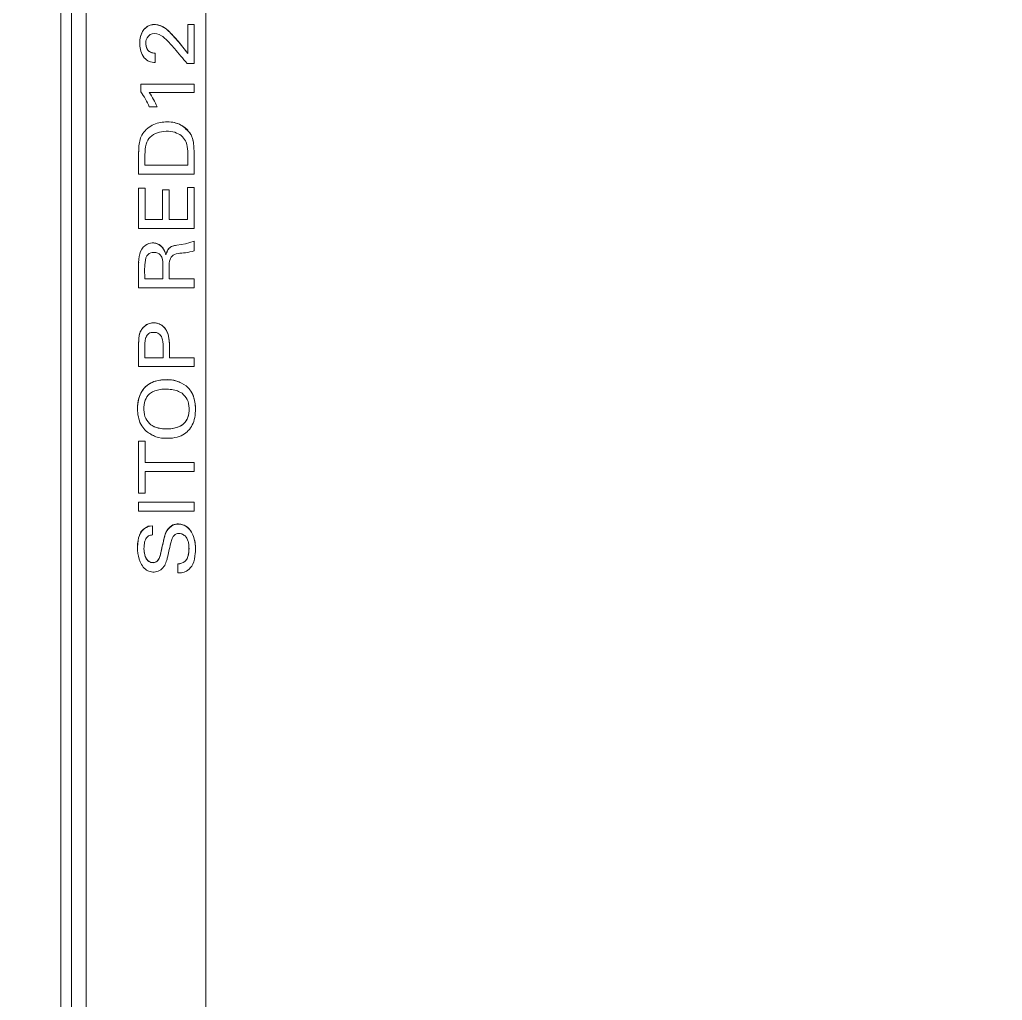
# Model space of a CAD drawing. Header units: millimetres. Extents: x 42151 to 59780, y 37376 to 44547.
# Drawn here: x 47982.53 to 48028.56, y 43484.19 to 43530.14 of the extents above; entities that cross this region are included whole.
import ezdxf

# ---------------------------------------------------------------- set-up
doc = ezdxf.new("R2010")
doc.units = ezdxf.units.MM
doc.set_wipeout_variables(frame=1)
doc.layers.add('000-PI-Oprema', color=30, linetype='Continuous', lineweight=5)
doc.layers.add('SI-ORMAR-Oprema', color=30, linetype='Continuous', lineweight=5)
doc.layers.add('004-PI-DIN Šina', color=3, linetype='Continuous')

# ---------------------------------------------------------------- blocks, each defined once
blk = doc.blocks.new('*U134')
at = {"layer": '004-PI-DIN Šina'}
blk.add_lwpolyline([(610, -17.5), (610, 17.5), (0, 17.5), (0, -17.5)], close=True, dxfattribs=at)
for points in [[(0, 12.5), (610, 12.5)], [(0, -12.5), (610, -12.5)]]:
    blk.add_lwpolyline(points, dxfattribs=at)
blk = doc.blocks.new('6EP1336-3BA10_SITOP PSU8200 20 A')
blk.add_wipeout([(0, 125), (90, 125), (90, 0), (77.6, 0), (77.6, -5.35), (28.27, -5.35), (28.27, -8.9), (12.24, -8.9), (12.24, 0), (2.933, 0), (0, 0)])
at = {"layer": '000-PI-Oprema'}
blk.add_line((90, 121.75), (90, 34.7), dxfattribs=at)
blk = doc.blocks.new('sie_red1200')
blk.add_wipeout([(79772.309, 29415.963), (79772.309, 29280.971), (79817.309, 29280.971), (79817.301, 29415.963)]).dxf.layer = 'SI-ORMAR-Oprema'
at = {"layer": 'SI-ORMAR-Oprema'}
for p, q in [((79772.309, 29282.463), (79772.309, 29414.463)), ((79772.809, 29414.504), (79772.809, 29282.422)), ((79773.509, 29282.663), (79773.509, 29387.879)), ((79779.109, 29387.879), (79779.109, 29282.663)), ((79778.271, 29368.631), (79778.559, 29368.631)), ((79778.271, 29368.629), (79778.271, 29368.631)), ((79778.271, 29368.629), (79778.559, 29368.629)), ((79778.271, 29367.267), (79778.271, 29368.629)), ((79778.559, 29368.629), (79778.559, 29368.631)), ((79778.559, 29368.629), (79778.559, 29366.806)), ((79776.013, 29367.74), (79776.013, 29367.738)), ((79776.74, 29367.284), (79776.74, 29366.847)), ((79778.559, 29366.806), (79778.227, 29366.806)), ((79776.066, 29365.834), (79778.559, 29365.834)), ((79776.066, 29365.832), (79776.066, 29365.834)), ((79776.066, 29365.832), (79778.559, 29365.832)), ((79776.066, 29365.469), (79776.066, 29365.832)), ((79778.559, 29365.832), (79778.559, 29365.834)), ((79778.559, 29365.832), (79778.559, 29365.44)), ((79778.559, 29365.44), (79776.459, 29365.44)), ((79776.82, 29364.77), (79776.459, 29364.77)), ((79776.82, 29364.77), (79776.82, 29364.772)), ((79778.346, 29363.568), (79778.346, 29363.57)), ((79776.254, 29362.034), (79778.263, 29362.034)), ((79776.254, 29362.032), (79776.254, 29362.034)), ((79776.254, 29362.032), (79778.263, 29362.032)), ((79778.263, 29362.034), (79778.263, 29362.032)), ((79775.959, 29361.616), (79775.959, 29361.618)), ((79778.559, 29361.616), (79775.959, 29361.616)), ((79775.959, 29360.96), (79776.268, 29360.96)), ((79775.959, 29360.958), (79775.959, 29360.96)), ((79775.959, 29360.958), (79776.268, 29360.958)), ((79775.959, 29359.074), (79775.959, 29360.958)), ((79776.268, 29360.958), (79776.268, 29360.96)), ((79776.268, 29360.958), (79776.268, 29359.49)), ((79777.075, 29360.889), (79777.385, 29360.889)), ((79777.075, 29360.887), (79777.075, 29360.889)), ((79777.075, 29360.887), (79777.385, 29360.887)), ((79777.075, 29359.49), (79777.075, 29360.887)), ((79777.385, 29360.887), (79777.385, 29360.889)), ((79777.385, 29360.887), (79777.385, 29359.49)), ((79778.249, 29360.994), (79778.559, 29360.994)), ((79778.249, 29360.992), (79778.249, 29360.994)), ((79778.249, 29360.992), (79778.559, 29360.992)), ((79778.249, 29359.49), (79778.249, 29360.992)), ((79778.559, 29360.992), (79778.559, 29360.994)), ((79778.559, 29360.992), (79778.559, 29359.074)), ((79776.268, 29359.492), (79777.075, 29359.492)), ((79776.268, 29359.49), (79777.075, 29359.49)), ((79777.385, 29359.492), (79778.249, 29359.492)), ((79777.385, 29359.49), (79778.249, 29359.49)), ((79778.559, 29359.074), (79775.959, 29359.074)), ((79778.156, 29358.352), (79778.559, 29358.477)), ((79778.156, 29358.35), (79778.559, 29358.475)), ((79778.559, 29358.475), (79778.559, 29358.477)), ((79778.559, 29358.475), (79778.559, 29358.029)), ((79777.19, 29357.994), (79777.241, 29357.832)), ((79777.19, 29357.992), (79777.19, 29357.994)), ((79777.19, 29357.992), (79777.241, 29357.83)), ((79777.742, 29358.29), (79778.156, 29358.352)), ((79777.742, 29358.288), (79778.156, 29358.35)), ((79777.742, 29358.288), (79777.742, 29358.29)), ((79778.156, 29358.35), (79778.156, 29358.352)), ((79777.241, 29357.83), (79777.241, 29357.832)), ((79775.959, 29357.353), (79775.959, 29357.351)), ((79776.254, 29356.717), (79777.09, 29356.717)), ((79776.254, 29356.715), (79776.254, 29356.717)), ((79776.254, 29356.715), (79777.09, 29356.715)), ((79777.09, 29356.717), (79777.09, 29356.715)), ((79777.385, 29356.717), (79778.559, 29356.717)), ((79777.385, 29356.715), (79777.385, 29356.717)), ((79777.385, 29356.715), (79778.559, 29356.715)), ((79778.559, 29356.715), (79778.559, 29356.717)), ((79778.559, 29356.715), (79778.559, 29356.299)), ((79778.559, 29356.299), (79775.959, 29356.299)), ((79776.168, 29354.427), (79776.168, 29354.429)), ((79775.959, 29353.596), (79775.959, 29353.595)), ((79776.254, 29353.019), (79777.108, 29353.019)), ((79776.254, 29353.017), (79776.254, 29353.019)), ((79776.254, 29353.017), (79777.108, 29353.017)), ((79777.403, 29353.019), (79778.559, 29353.019)), ((79777.403, 29353.017), (79778.559, 29353.017)), ((79778.559, 29353.017), (79778.559, 29353.019)), ((79778.559, 29353.017), (79778.559, 29352.601)), ((79778.559, 29352.601), (79775.959, 29352.601)), ((79778.188, 29351.695), (79778.188, 29351.697)), ((79775.908, 29350.632), (79775.908, 29350.63)), ((79776.535, 29349.873), (79776.535, 29349.875)), ((79775.959, 29349.105), (79776.268, 29349.105)), ((79775.959, 29349.104), (79775.959, 29349.105)), ((79775.959, 29349.104), (79776.268, 29349.104)), ((79775.959, 29346.679), (79775.959, 29349.104)), ((79776.268, 29349.104), (79776.268, 29349.105)), ((79776.268, 29349.104), (79776.268, 29348.102)), ((79776.268, 29348.103), (79778.559, 29348.103)), ((79776.268, 29348.102), (79778.559, 29348.102)), ((79778.559, 29348.102), (79778.559, 29348.103)), ((79778.559, 29348.102), (79778.559, 29347.686)), ((79776.268, 29347.686), (79776.268, 29346.679)), ((79778.559, 29347.686), (79776.268, 29347.686)), ((79776.268, 29346.679), (79775.959, 29346.679)), ((79775.959, 29346.253), (79778.559, 29346.253)), ((79775.959, 29346.251), (79775.959, 29346.253)), ((79775.959, 29346.251), (79778.559, 29346.251)), ((79775.959, 29345.835), (79775.959, 29346.251)), ((79778.559, 29346.251), (79778.559, 29346.253)), ((79778.559, 29346.251), (79778.559, 29345.835)), ((79778.559, 29345.835), (79775.959, 29345.835)), ((79776.402, 29345.118), (79776.607, 29345.147)), ((79776.402, 29345.116), (79776.607, 29345.145)), ((79776.402, 29345.116), (79776.402, 29345.118)), ((79776.607, 29345.145), (79776.607, 29345.147)), ((79776.607, 29345.145), (79776.607, 29344.713)), ((79777.568, 29345.179), (79777.568, 29345.181)), ((79775.908, 29344.12), (79775.908, 29344.118)), ((79777.017, 29343.956), (79777.017, 29343.958)), ((79777.799, 29342.933), (79777.799, 29343.366)), ((79778.123, 29343.466), (79778.123, 29343.468))]:
    blk.add_line(p, q, dxfattribs=at)
for centre, radius, start, end in [((79772.818, 29363.184), 3.972, 23.5415, 35.1327), ((79773.617, 29363.482), 3.453, 21.946, 34.593), ((79773.616, 29363.479), 3.454, 21.9468, 34.5922), ((79777.831, 29343.84), 0.473, 266.1568, 308.1179), ((79777.831, 29343.838), 0.474, 266.1817, 308.093)]:
    blk.add_arc(centre, radius, start, end, dxfattribs=at)
for points, knots in [([(79776.74, 29366.847), (79776.64, 29366.854), (79776.443, 29366.867), (79776.193, 29367.079), (79776, 29367.454), (79775.994, 29367.902), (79776.13, 29368.352), (79776.48, 29368.656), (79777.048, 29368.622), (79777.639, 29368.073), (79778.019, 29367.589), (79778.271, 29367.267)], [0, 0, 0, 0, 0.062715, 0.124279, 0.19983, 0.329682, 0.400035, 0.498968, 0.600765, 0.735047, 1, 1, 1, 1]), ([(79776.011, 29367.74), (79776.01, 29367.801), (79776.019, 29367.955), (79776.079, 29368.205), (79776.23, 29368.46), (79776.551, 29368.655), (79777.072, 29368.604), (79777.466, 29368.24), (79777.855, 29367.772), (79778.105, 29367.47), (79778.271, 29367.269)], [0.2746055, 0.2746055, 0.2746055, 0.2746055, 0.3139596, 0.3739645, 0.4389425, 0.4993696, 0.6061751, 0.7475476, 0.8326792, 1, 1, 1, 1]), ([(79778.227, 29366.806), (79778.031, 29367.037), (79777.707, 29367.417), (79777.321, 29367.87), (79776.996, 29368.146), (79776.589, 29368.296), (79776.285, 29367.958), (79776.295, 29367.665), (79776.35, 29367.462), (79776.471, 29367.343), (79776.606, 29367.291), (79776.696, 29367.287), (79776.74, 29367.284)], [0, 0, 0, 0, 0.260745, 0.429365, 0.504774, 0.632284, 0.747726, 0.822566, 0.879043, 0.922935, 0.962393, 1, 1, 1, 1]), ([(79776.299, 29367.675), (79776.307, 29367.606), (79776.345, 29367.469), (79776.509, 29367.304), (79776.659, 29367.293), (79776.74, 29367.286)], [0.8156111, 0.8156111, 0.8156111, 0.8156111, 0.8750017, 0.9331714, 1, 1, 1, 1]), ([(79775.959, 29361.616), (79775.958, 29361.918), (79775.957, 29362.339), (79775.962, 29362.953), (79776.062, 29363.502), (79776.568, 29363.966), (79777.222, 29364.102), (79777.89, 29364.02), (79778.197, 29363.715), (79778.346, 29363.568)], [0, 0, 0, 0, 0.204288, 0.284704, 0.416769, 0.568853, 0.714298, 0.861551, 1, 1, 1, 1]), ([(79777.624, 29364.03), (79777.727, 29364.007), (79777.919, 29363.942), (79778.17, 29363.786), (79778.288, 29363.641), (79778.346, 29363.57)], [0.8035719, 0.8035719, 0.8035719, 0.8035719, 0.8745344, 0.9384737, 1, 1, 1, 1]), ([(79778.263, 29362.032), (79778.267, 29362.252), (79778.272, 29362.612), (79778.223, 29363.084), (79778.02, 29363.385), (79777.73, 29363.575), (79777.347, 29363.643), (79776.94, 29363.607), (79776.561, 29363.446), (79776.295, 29363.11), (79776.243, 29362.609), (79776.25, 29362.245), (79776.254, 29362.032)], [0, 0, 0, 0, 0.150636, 0.24626, 0.316806, 0.390069, 0.47722, 0.576326, 0.665645, 0.750357, 0.85411, 1, 1, 1, 1]), ([(79778.346, 29363.57), (79778.387, 29363.502), (79778.472, 29363.36), (79778.511, 29363.197), (79778.524, 29363.111)], [0, 0, 0, 0, 0.1176072, 0.2488943, 0.2488943, 0.2488943, 0.2488943]), ([(79778.346, 29363.568), (79778.363, 29363.543), (79778.396, 29363.494), (79778.435, 29363.414), (79778.468, 29363.332), (79778.494, 29363.249), (79778.516, 29363.161), (79778.531, 29363.065), (79778.542, 29362.959), (79778.55, 29362.845), (79778.555, 29362.728), (79778.56, 29362.54), (79778.558, 29362.28), (79778.559, 29361.949), (79778.559, 29361.727), (79778.559, 29361.616)], [0, 0, 0, 0, 0.044956, 0.089461, 0.133611, 0.177358, 0.221118, 0.270009, 0.324036, 0.381598, 0.441154, 0.501247, 0.665265, 0.83262, 1, 1, 1, 1]), ([(79775.96, 29362.588), (79775.96, 29362.633), (79775.961, 29362.682), (79775.962, 29362.731), (79775.962, 29362.735)], [0.21813882, 0.21813882, 0.21813882, 0.21813882, 0.24849272, 0.25115611, 0.25115611, 0.25115611, 0.25115611]), ([(79775.959, 29356.299), (79775.96, 29356.533), (79775.964, 29356.976), (79775.942, 29357.582), (79776.043, 29358.109), (79776.398, 29358.404), (79776.777, 29358.406), (79777.054, 29358.24), (79777.147, 29358.072), (79777.19, 29357.992)], [0, 0, 0, 0, 0.221374, 0.419771, 0.57772, 0.708888, 0.820786, 0.914957, 1, 1, 1, 1]), ([(79776.29, 29358.301), (79776.311, 29358.316), (79776.427, 29358.384), (79776.681, 29358.421), (79777.019, 29358.3), (79777.133, 29358.097), (79777.19, 29357.994)], [0.6593631, 0.6593631, 0.6593631, 0.6593631, 0.6839281, 0.7856341, 0.8919115, 1, 1, 1, 1]), ([(79777.241, 29357.832), (79777.25, 29357.867), (79777.267, 29357.934), (79777.303, 29358.024), (79777.346, 29358.1), (79777.416, 29358.184), (79777.551, 29358.259), (79777.673, 29358.278), (79777.742, 29358.29)], [0, 0, 0, 0, 0.147298, 0.278181, 0.394803, 0.500194, 0.717448, 1, 1, 1, 1]), ([(79777.241, 29357.83), (79777.25, 29357.866), (79777.267, 29357.935), (79777.306, 29358.029), (79777.354, 29358.11), (79777.416, 29358.178), (79777.502, 29358.229), (79777.612, 29358.268), (79777.696, 29358.281), (79777.742, 29358.288)], [0, 0, 0, 0, 0.149773, 0.287068, 0.412413, 0.529053, 0.657501, 0.811857, 1, 1, 1, 1]), ([(79778.559, 29358.029), (79778.429, 29357.992), (79778.091, 29357.894), (79777.595, 29357.927), (79777.388, 29357.57), (79777.384, 29357.204), (79777.385, 29356.902), (79777.385, 29356.715)], [0, 0, 0, 0, 0.192397, 0.499709, 0.576732, 0.738513, 1, 1, 1, 1]), ([(79777.09, 29356.715), (79777.088, 29356.906), (79777.084, 29357.239), (79777.103, 29357.679), (79776.895, 29357.932), (79776.642, 29357.972), (79776.325, 29357.876), (79776.22, 29357.34), (79776.241, 29356.961), (79776.254, 29356.715)], [0, 0, 0, 0, 0.198088, 0.345186, 0.434379, 0.503302, 0.598828, 0.739948, 1, 1, 1, 1]), ([(79775.957, 29353.596), (79775.958, 29353.666), (79775.96, 29353.804), (79775.976, 29354.022), (79776.026, 29354.245), (79776.122, 29354.369), (79776.168, 29354.429)], [0.5305724, 0.5305724, 0.5305724, 0.5305724, 0.6424205, 0.7515836, 0.8805273, 1, 1, 1, 1]), ([(79775.959, 29352.601), (79775.959, 29352.726), (79775.959, 29352.976), (79775.959, 29353.307), (79775.958, 29353.59), (79775.961, 29353.811), (79775.977, 29354.002), (79776.006, 29354.165), (79776.068, 29354.308), (79776.134, 29354.387), (79776.168, 29354.427)], [0, 0, 0, 0, 0.20022, 0.400448, 0.53019, 0.652197, 0.754031, 0.836988, 0.916528, 1, 1, 1, 1]), ([(79776.168, 29354.429), (79776.22, 29354.479), (79776.322, 29354.578), (79776.532, 29354.651), (79776.783, 29354.657), (79777.07, 29354.561), (79777.275, 29354.311), (79777.377, 29354), (79777.402, 29353.695), (79777.406, 29353.484), (79777.407, 29353.394)], [0, 0, 0, 0, 0.0833486, 0.1638081, 0.2507053, 0.3729398, 0.5003277, 0.6096764, 0.7500825, 0.8546908, 0.8546908, 0.8546908, 0.8546908]), ([(79776.168, 29354.427), (79776.229, 29354.484), (79776.352, 29354.598), (79776.605, 29354.658), (79776.858, 29354.641), (79777.091, 29354.519), (79777.273, 29354.309), (79777.389, 29353.984), (79777.407, 29353.543), (79777.404, 29353.206), (79777.403, 29353.017)], [0, 0, 0, 0, 0.096302, 0.191886, 0.291506, 0.3866, 0.489402, 0.607375, 0.78028, 1, 1, 1, 1]), ([(79776.305, 29353.986), (79776.299, 29353.969), (79776.283, 29353.925), (79776.266, 29353.836), (79776.253, 29353.699), (79776.254, 29353.511), (79776.254, 29353.277), (79776.254, 29353.107), (79776.254, 29353.017)], [0, 0, 0, 0, 0.054701, 0.142639, 0.278256, 0.477695, 0.721214, 1, 1, 1, 1]), ([(79777.108, 29353.017), (79777.109, 29353.196), (79777.11, 29353.506), (79777.1, 29353.906), (79776.921, 29354.171), (79776.672, 29354.222), (79776.425, 29354.181), (79776.343, 29354.048), (79776.305, 29353.986)], [0, 0, 0, 0, 0.288401, 0.498955, 0.629973, 0.760916, 0.887103, 1, 1, 1, 1]), ([(79776.312, 29349.574), (79776.236, 29349.656), (79776.081, 29349.822), (79775.95, 29350.159), (79775.898, 29350.536), (79775.914, 29350.922), (79776.008, 29351.281), (79776.183, 29351.572), (79776.436, 29351.801), (79776.791, 29351.956), (79777.243, 29352.001), (79777.752, 29351.964), (79778.045, 29351.783), (79778.188, 29351.695)], [0, 0, 0, 0, 0.076819, 0.156697, 0.245564, 0.339545, 0.422972, 0.500314, 0.571546, 0.655947, 0.764195, 0.885132, 1, 1, 1, 1]), ([(79775.908, 29350.632), (79775.906, 29350.799), (79775.942, 29351.134), (79776.169, 29351.598), (79776.613, 29351.922), (79777.168, 29352.007), (79777.734, 29351.976), (79778.044, 29351.785), (79778.188, 29351.697)], [0.2691745, 0.2691745, 0.2691745, 0.2691745, 0.3847605, 0.5004887, 0.6174202, 0.7501008, 0.8843765, 1, 1, 1, 1]), ([(79777.993, 29351.35), (79777.923, 29351.391), (79777.774, 29351.478), (79777.5, 29351.536), (79777.205, 29351.552), (79776.914, 29351.528), (79776.661, 29351.454), (79776.422, 29351.308), (79776.223, 29351.008), (79776.187, 29350.594), (79776.248, 29350.157), (79776.443, 29349.964), (79776.535, 29349.873)], [0, 0, 0, 0, 0.075538, 0.160133, 0.257374, 0.350638, 0.430452, 0.501218, 0.607731, 0.75065, 0.882787, 1, 1, 1, 1]), ([(79778.188, 29351.695), (79778.267, 29351.616), (79778.43, 29351.454), (79778.571, 29351.114), (79778.629, 29350.727), (79778.618, 29350.326), (79778.529, 29349.954), (79778.356, 29349.655), (79778.099, 29349.427), (79777.741, 29349.271), (79777.281, 29349.225), (79776.755, 29349.271), (79776.458, 29349.473), (79776.312, 29349.574)], [0, 0, 0, 0, 0.075378, 0.154412, 0.243445, 0.33966, 0.424072, 0.500471, 0.569696, 0.652934, 0.760415, 0.88137, 1, 1, 1, 1]), ([(79778.188, 29351.697), (79778.25, 29351.638), (79778.376, 29351.518), (79778.506, 29351.282), (79778.591, 29351.009), (79778.612, 29350.811), (79778.618, 29350.707), (79778.618, 29350.706)], [0, 0, 0, 0, 0.0579717, 0.1171408, 0.1806357, 0.2510103, 0.2513918, 0.2513918, 0.2513918, 0.2513918]), ([(79776.535, 29349.873), (79776.604, 29349.833), (79776.751, 29349.746), (79777.022, 29349.689), (79777.314, 29349.676), (79777.602, 29349.702), (79777.856, 29349.778), (79778.099, 29349.928), (79778.301, 29350.227), (79778.342, 29350.64), (79778.281, 29351.071), (79778.085, 29351.261), (79777.993, 29351.35)], [0, 0, 0, 0, 0.074724, 0.158718, 0.25548, 0.348093, 0.428572, 0.501162, 0.612177, 0.750651, 0.883402, 1, 1, 1, 1]), ([(79776.204, 29350.582), (79776.209, 29350.436), (79776.25, 29350.158), (79776.444, 29349.965), (79776.535, 29349.875)], [0.7507182, 0.7507182, 0.7507182, 0.7507182, 0.8837105, 1, 1, 1, 1]), ([(79776.535, 29349.875), (79776.603, 29349.835), (79776.747, 29349.75), (79777.013, 29349.692), (79777.348, 29349.676), (79777.718, 29349.717), (79778.079, 29349.896), (79778.296, 29350.224), (79778.325, 29350.478), (79778.325, 29350.611)], [0, 0, 0, 0, 0.0738491, 0.1562069, 0.2508379, 0.3882639, 0.5008164, 0.6166515, 0.7387452, 0.7387452, 0.7387452, 0.7387452]), ([(79777.179, 29343.287), (79777.123, 29343.209), (79777.016, 29343.06), (79776.756, 29342.964), (79776.499, 29342.978), (79776.256, 29343.098), (79776.028, 29343.391), (79775.894, 29343.869), (79775.901, 29344.406), (79776.046, 29344.901), (79776.292, 29345.049), (79776.402, 29345.116)], [0, 0, 0, 0, 0.084722, 0.162403, 0.237708, 0.312473, 0.399364, 0.564892, 0.747949, 0.887343, 1, 1, 1, 1]), ([(79775.994, 29344.699), (79776.02, 29344.773), (79776.11, 29344.952), (79776.291, 29345.055), (79776.402, 29345.118)], [0.8185709, 0.8185709, 0.8185709, 0.8185709, 0.8884623, 1, 1, 1, 1]), ([(79777.017, 29343.958), (79777.051, 29344.108), (79777.102, 29344.335), (79777.181, 29344.682), (79777.286, 29344.99), (79777.481, 29345.122), (79777.568, 29345.181)], [0, 0, 0, 0, 0.331286, 0.502764, 0.777063, 1, 1, 1, 1]), ([(79777.017, 29343.956), (79777.062, 29344.16), (79777.132, 29344.476), (79777.251, 29344.94), (79777.458, 29345.096), (79777.568, 29345.179)], [0, 0, 0, 0, 0.455539, 0.710723, 1, 1, 1, 1]), ([(79777.568, 29345.181), (79777.635, 29345.201), (79777.772, 29345.243), (79778.06, 29345.204), (79778.366, 29345.008), (79778.563, 29344.618), (79778.612, 29344.288), (79778.621, 29344.088), (79778.622, 29344.041)], [0, 0, 0, 0, 0.0612145, 0.1249584, 0.2491505, 0.3640446, 0.4990584, 0.5402239, 0.5402239, 0.5402239, 0.5402239]), ([(79777.568, 29345.179), (79777.63, 29345.197), (79777.759, 29345.235), (79777.966, 29345.218), (79778.168, 29345.143), (79778.343, 29344.993), (79778.483, 29344.78), (79778.619, 29344.396), (79778.637, 29343.896), (79778.548, 29343.374), (79778.306, 29343.055), (79778.036, 29342.943), (79777.873, 29342.936), (79777.799, 29342.933)], [0, 0, 0, 0, 0.056138, 0.117936, 0.178492, 0.243211, 0.3172, 0.400289, 0.598472, 0.751447, 0.857577, 0.9349, 1, 1, 1, 1]), ([(79776.607, 29344.713), (79776.544, 29344.705), (79776.417, 29344.691), (79776.276, 29344.525), (79776.213, 29344.284), (79776.203, 29344.001), (79776.245, 29343.719), (79776.372, 29343.495), (79776.578, 29343.398), (79776.802, 29343.429), (79776.956, 29343.656), (79776.994, 29343.84), (79777.017, 29343.956)], [0, 0, 0, 0, 0.076166, 0.152121, 0.249633, 0.381014, 0.499501, 0.599337, 0.68382, 0.767418, 0.853367, 1, 1, 1, 1]), ([(79778.134, 29344.667), (79778.087, 29344.703), (79777.993, 29344.774), (79777.818, 29344.795), (79777.653, 29344.741), (79777.536, 29344.59), (79777.463, 29344.348), (79777.398, 29344.05), (79777.335, 29343.762), (79777.277, 29343.507), (79777.215, 29343.367), (79777.179, 29343.287)], [0, 0, 0, 0, 0.086011, 0.170117, 0.247487, 0.329021, 0.438691, 0.616426, 0.77677, 0.871141, 1, 1, 1, 1]), ([(79778.123, 29343.466), (79778.245, 29343.572), (79778.31, 29343.763), (79778.319, 29344.105), (79778.317, 29344.176), (79778.304, 29344.303), (79778.271, 29344.477), (79778.199, 29344.603), (79778.134, 29344.667)], [0, 0, 0, 0, 0.5, 0.5, 0.625, 0.625, 0.75, 1, 1, 1, 1]), ([(79775.903, 29344.12), (79775.904, 29344.236), (79775.916, 29344.355), (79775.938, 29344.477), (79775.938, 29344.48)], [0.6438761, 0.6438761, 0.6438761, 0.6438761, 0.749637, 0.7525838, 0.7525838, 0.7525838, 0.7525838]), ([(79776.212, 29344.008), (79776.217, 29343.907), (79776.244, 29343.707), (79776.391, 29343.474), (79776.59, 29343.409), (79776.802, 29343.425), (79776.959, 29343.665), (79776.998, 29343.86), (79777.017, 29343.958)], [0.3758643, 0.3758643, 0.3758643, 0.3758643, 0.500545, 0.6250372, 0.688074, 0.7511993, 0.8738682, 1, 1, 1, 1]), ([(79778.123, 29343.468), (79778.139, 29343.482), (79778.17, 29343.513), (79778.209, 29343.568), (79778.243, 29343.631), (79778.27, 29343.703), (79778.292, 29343.782), (79778.307, 29343.87), (79778.317, 29343.965), (79778.319, 29344.04), (79778.319, 29344.083), (79778.319, 29344.091)], [0, 0, 0, 0, 0.0497818, 0.101499, 0.1562071, 0.2148003, 0.2780081, 0.3464126, 0.4204734, 0.5005527, 0.5194982, 0.5194982, 0.5194982, 0.5194982])]:
    blk.add_open_spline(points, degree=3, knots=knots, dxfattribs=at)
for points in [[(79778.559, 29362.505), (79778.56, 29362.467), (79778.56, 29362.428), (79778.561, 29362.39)], [(79775.958, 29357.353), (79775.958, 29357.394), (79775.959, 29357.435), (79775.961, 29357.476)]]:
    blk.add_open_spline(points, degree=3, dxfattribs=at)

msp = doc.modelspace()

# ---------------------------------------------------------------- block references
msp.add_blockref('*U134', (47857.026, 43509.747))

# ---------------------------------------------------------------- next in the draw order: block references
at = {"layer": '000-PI-Oprema', "ltscale": 0.25}
msp.add_blockref('6EP1336-3BA10_SITOP PSU8200 20 A', (47894.45, 43447.247), dxfattribs=at)

# ---------------------------------------------------------------- next in the draw order: block references
at = {"layer": '000-PI-Oprema'}
msp.add_blockref('sie_red1200', (-31787.858, 14161.284), dxfattribs=at)

doc.saveas('drawing.dxf')
